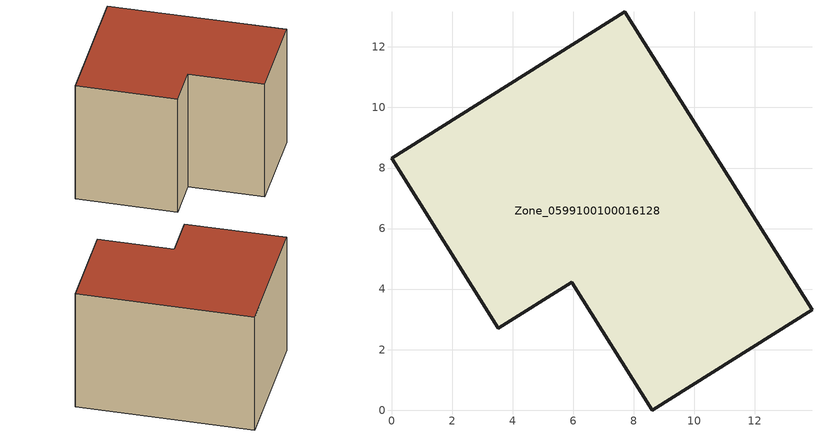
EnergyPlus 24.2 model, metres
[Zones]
Zone_0599100100016128
 floor ground (C_G): 0,8.32 7.71,13.16 13.89,3.32 8.62,0 5.96,4.22 3.53,2.7 z0
 wall outside (C_F): 7.71,13.16 0,8.32 3.53,2.7 5.96,4.22 8.62,0 13.89,3.32 7.71,13.16 z0:8.66
 roof outside (C_R): 13.89,3.32 7.71,13.16 0,8.32 3.53,2.7 5.96,4.22 8.62,0 z8.66
[BUILDING]
Pand.0599100100016128: North Axis=0; Terrain=City; Loads Convergence Tolerance Value=0.04; Temperature Convergence Tolerance Value=0.4; Solar Distribution=FullExterior; Maximum Number of Warmup Days=25; Minimum Number of Warmup Days=1
[Site:Location]
Rotterdam.The.Hague.AP_ZH_NLD Design_Conditions: Latitude=51.96; Longitude=4.45; Time Zone=1; Elevation=-4.5
[SITE:GROUNDTEMPERATURE:BUILDINGSURFACE]
18, 18, 18, 18, 18, 18, 18, 18, 18, 18, 18, 18
[MATERIAL] Thermal Absorptance=0.9; Solar Absorptance=0.7; Visible Absorptance=0.7
Name | Roughness | Thickness | Conductivity | Density | Specific Heat
G.TC.2015-2018 | MediumSmooth | 0.15 | 0.0428571 | 540 | 1210
F.TC.2015-2018 | Rough | 0.3 | 0.0666667 | 1920 | 840
R.TC.2015-2018 | MediumRough | 0.2 | 0.0333333 | 1500 | 1000
[CONSTRUCTION]
C_G: G.TC.2015-2018
C_F: F.TC.2015-2018
C_R: R.TC.2015-2018
[ZONE]
Zone_0599100100016128: Type=1; Multiplier=1; Ceiling Height=Autocalculate; Volume=Autocalculate; Floor Area=autocalculate; Part of Total Floor Area=Yes
[ZONEINFILTRATION:DESIGNFLOWRATE]
Infil_Zone_0599100100016128: Zone or ZoneList or Space or SpaceList=Zone_0599100100016128; Schedule=AlwaysOn; Design Flow Rate Calculation Method=Flow/Area; Flow Rate per Floor Area=0.0015; Constant Term Coefficient=1; Temperature Term Coefficient=0; Velocity Term Coefficient=0; Velocity Squared Term Coefficient=0
[HVACTEMPLATE:ZONE:IDEALLOADSAIRSYSTEM]
Zone_0599100100016128: Maximum Heating Supply Air Temperature=50; Minimum Cooling Supply Air Temperature=13; Maximum Heating Supply Air Humidity Ratio=0.0156; Minimum Cooling Supply Air Humidity Ratio=0.0077; Heating Limit=NoLimit; Cooling Limit=NoLimit; Dehumidification Control Type=ConstantSensibleHeatRatio; Cooling Sensible Heat Ratio=0.7; Dehumidification Setpoint=60; Humidification Control Type=None; Humidification Setpoint=30; Outdoor Air Method=None; Outdoor Air Flow Rate per Person=0.00944; Outdoor Air Flow Rate per Zone Floor Area=0; Outdoor Air Flow Rate per Zone=0; Demand Controlled Ventilation Type=None; Outdoor Air Economizer Type=NoEconomizer; Heat Recovery Type=None; Sensible Heat Recovery Effectiveness=0.7; Latent Heat Recovery Effectiveness=0.65
[ZONECONTROL:THERMOSTAT]
ThermostatControl_Zone_0599100100016128: Zone or ZoneList=Zone_0599100100016128; Control Type Schedule=DualSetpointControlType; Control 1=Thermostat_Zone_0599100100016128; Temperature Difference Between Cutout And Setpoint=0
[THERMOSTATSETPOINT:DUALSETPOINT]
Thermostat_Zone_0599100100016128: Heating Setpoint Temperature Schedule=HeatingSetpoint_Zone_0599100100016128; Cooling Setpoint Temperature Schedule=CoolingSetpoint_Zone_0599100100016128
[SCHEDULE:COMPACT]
HeatingSetpoint_Zone_0599100100016128: Through: 12/31, For: AllDays, Until: 24:00, 21
CoolingSetpoint_Zone_0599100100016128: Through: 12/31, For: AllDays, Until: 24:00, 24
DualSetpointControlType: Through: 12/31, For: AllDays, Until: 24:00, 4
AlwaysOn: Through: 12/31, For: AllDays, Until: 24:00, 1
